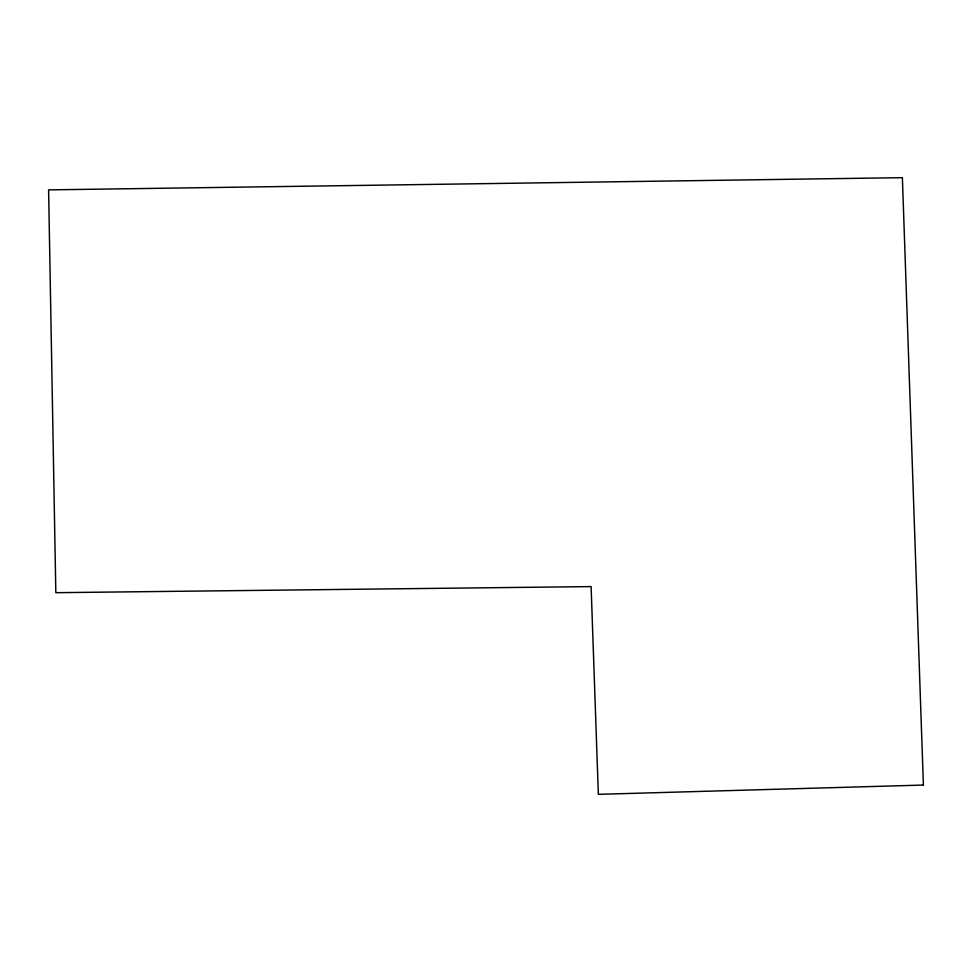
<?xml version="1.0" encoding="UTF-8"?>
<svg xmlns="http://www.w3.org/2000/svg" width="972" height="972" viewBox="0 0 972 972"><rect width="100%" height="100%" fill="white"/><g stroke="black" fill="none" stroke-linecap="round" stroke-linejoin="round"><path stroke-width="1.46" d="M923.4 785.06L598.351 794.331L591.11 586.59L55.829 592.689L48.6 189.88L902.381 177.669L923.4 785.06"/></g></svg>
